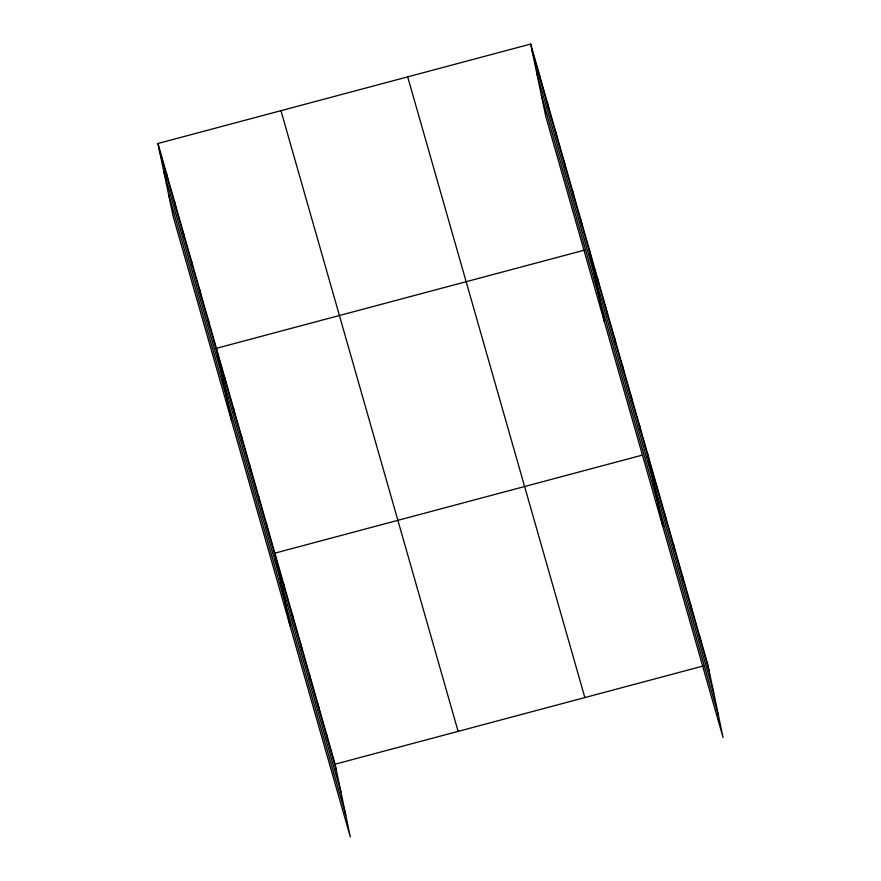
<?xml version="1.0" encoding="UTF-8"?>
<svg xmlns="http://www.w3.org/2000/svg" width="881" height="881" viewBox="0 0 881 881"><rect width="100%" height="100%" fill="white"/><g stroke="black" fill="none" stroke-linecap="round" stroke-linejoin="round"><path stroke-width="1.32" d="M157.941 143.493L335.11 764.19L350.319 836.95L173.15 216.252L157.941 143.493L530.681 44.05L707.85 664.748L723.059 737.507L545.89 116.81L530.681 44.05M584.026 250.248L216.418 348.325L231.615 421.085M642.491 455.081L274.883 553.147L290.08 625.906M335.11 764.19L704.007 665.783M531.992 50.316L709.161 671.025M536.573 72.264L713.742 692.962M541.297 94.873L718.467 715.57M407.683 76.867L584.852 697.565M280.951 110.676L458.12 731.373M159.252 149.759L336.421 770.457M163.844 171.696L341.013 792.404M168.568 194.305L345.726 815.013M699.25 634.606L700.56 640.872M690.638 604.454L691.948 610.72M682.037 574.302L683.348 580.579M673.436 544.161L674.747 550.427M664.825 514.008L666.135 520.275M656.224 483.867L657.534 490.133M647.612 453.715L662.82 526.475M639.265 424.455L640.575 430.721M630.906 395.195L632.217 401.461M622.559 365.923L623.869 372.2M614.211 336.663L615.522 342.94M605.853 307.403L607.163 313.669M597.505 278.143L598.816 284.409M589.147 248.883L604.355 321.642M580.799 219.622L582.11 225.888M572.441 190.362L573.751 196.628M564.093 161.102L565.404 167.368M555.746 131.831L557.056 138.108M547.387 102.57L548.698 108.837M539.04 73.31L540.35 79.576M326.51 734.038L327.82 740.315M317.909 703.897L319.219 710.163M309.297 673.745L310.608 680.011M300.696 643.593L302.007 649.87M292.085 613.451L293.395 619.717M283.484 583.299L284.794 589.565M266.525 523.887L267.835 530.164M258.177 494.626L259.488 500.893M249.819 465.366L251.129 471.632M241.471 436.106L242.782 442.372M233.113 406.846L234.423 413.112M224.765 377.586L226.076 383.852M208.059 319.054L209.37 325.331M199.712 289.794L201.022 296.06M191.353 260.534L192.664 266.8M183.006 231.274L184.316 237.54M174.647 202.013L175.958 208.279M166.3 172.753L167.61 179.019"/></g></svg>
